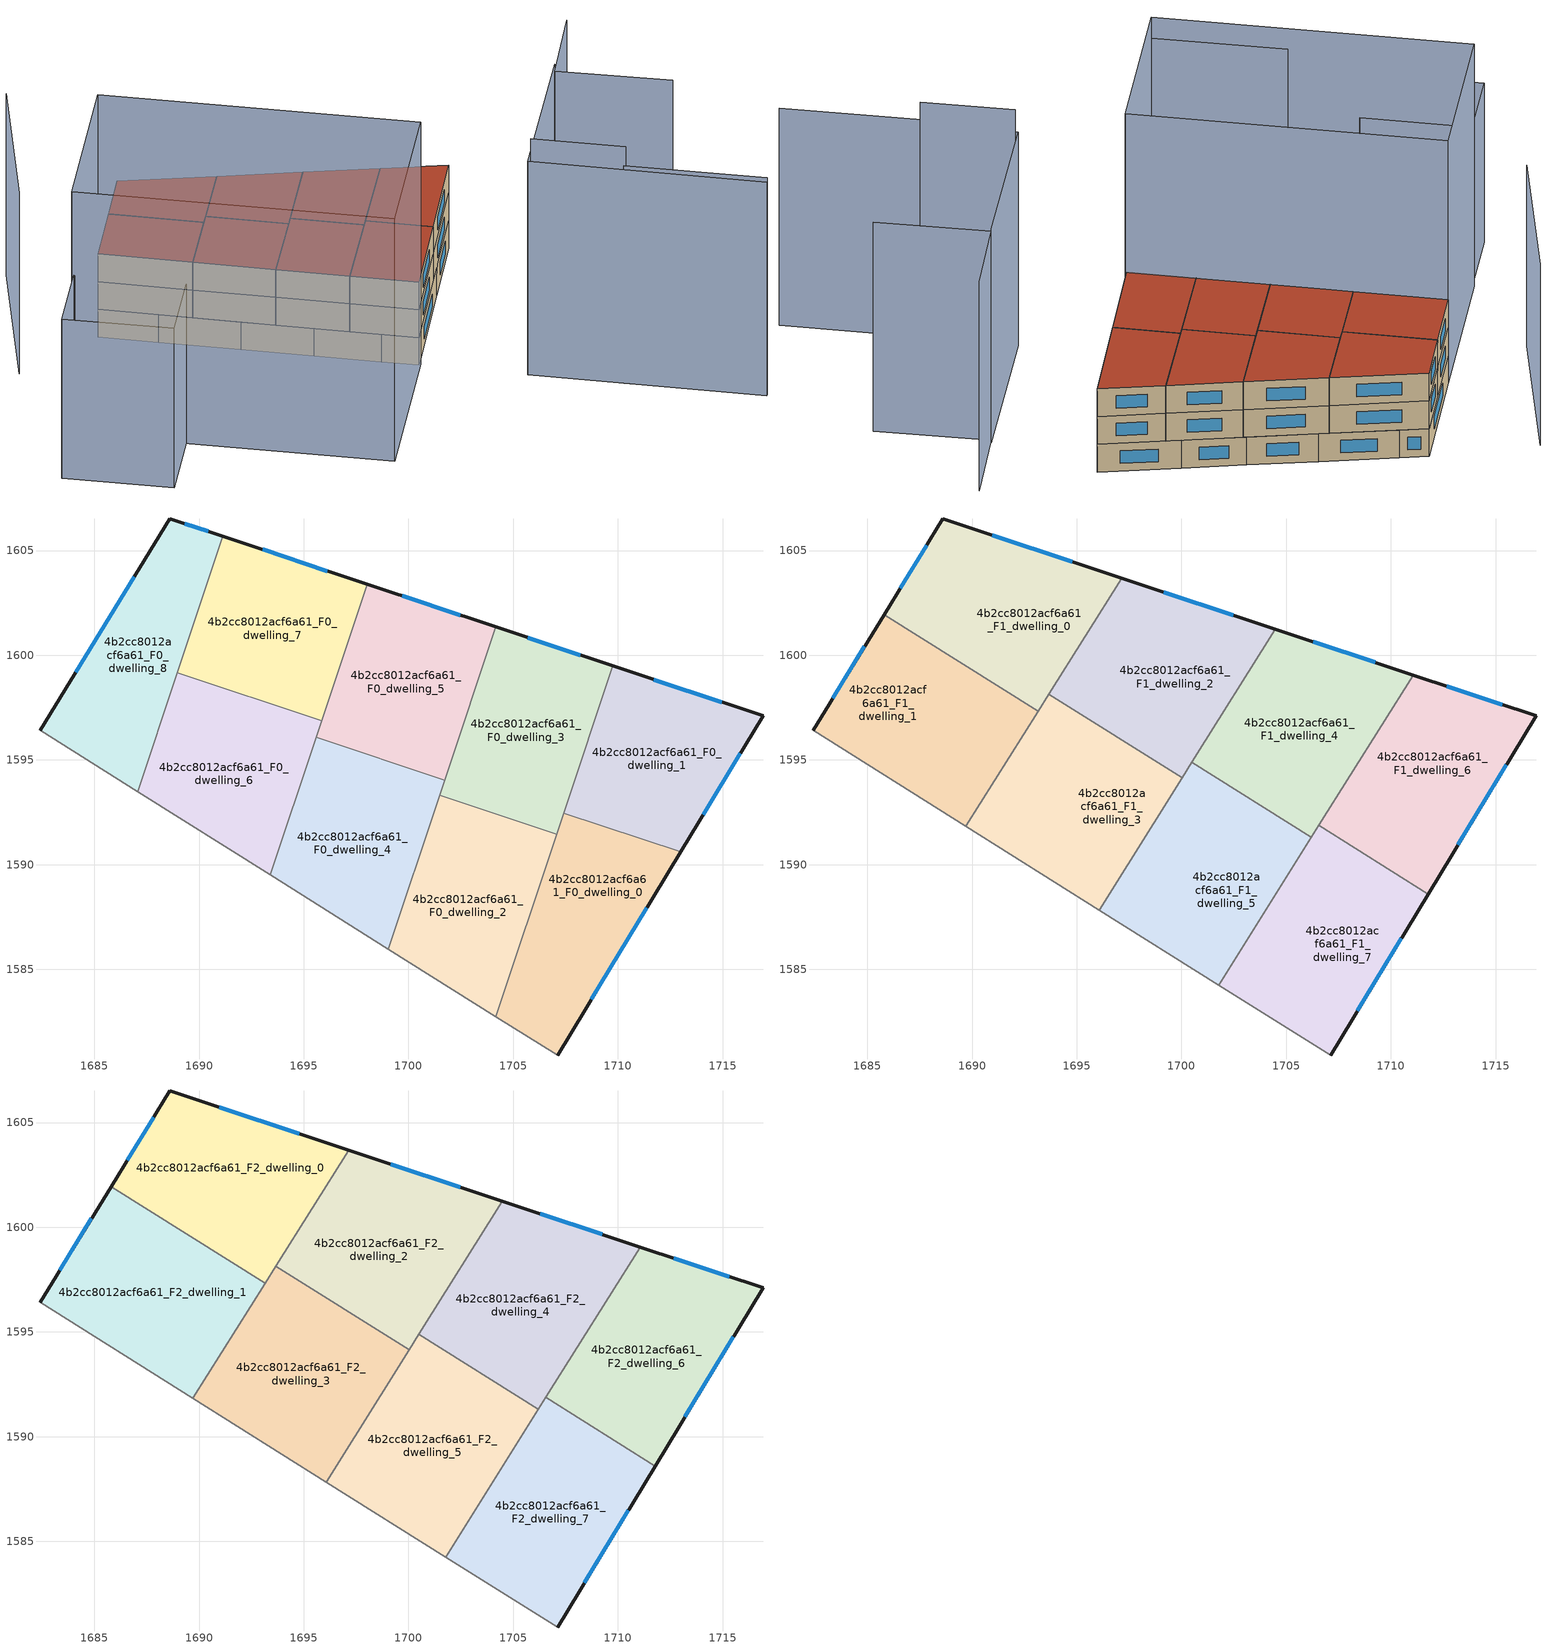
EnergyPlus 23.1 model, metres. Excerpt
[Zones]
4b2cc8012acf6a61_F0_dwelling_0
 floor ground (EU_floor_Construction): 1712.99,1590.61 1707.12,1580.9 1704.18,1582.74 1707.41,1592.46 z0
 wall outside (EU_wall_Construction): 1707.12,1580.9 1712.99,1590.61 z0:3
 wall adiabatic (EU_wall_Construction): 1704.18,1582.74 1707.12,1580.9 z0:3
 wall to 4b2cc8012acf6a61_F0_dwelling_1 (EU_wall_Construction): 1712.99,1590.61 1707.41,1592.46 z0:3
 wall to 4b2cc8012acf6a61_F0_dwelling_2 (EU_wall_Construction): 1707.07,1591.46 1704.18,1582.74 z0:3
 wall to 4b2cc8012acf6a61_F0_dwelling_3 (EU_wall_Construction): 1707.41,1592.46 1707.07,1591.46 z0:3
 window (EU_Window_Construction): 1708.74,1583.57 1711.38,1587.93 z0.83:2.17
4b2cc8012acf6a61_F0_dwelling_1
 floor ground (EU_floor_Construction): 1716.93,1597.11 1712.99,1590.61 1707.41,1592.46 1709.74,1599.49 z0
 wall outside (EU_wall_Construction): 1712.99,1590.61 1716.93,1597.11 1709.74,1599.49 z0:3
 wall to 4b2cc8012acf6a61_F0_dwelling_3 (EU_wall_Construction): 1709.74,1599.49 1707.41,1592.46 z0:3
 window (EU_Window_Construction): 1714.08,1592.39 1715.85,1595.32 / 1714.95,1597.76 1711.72,1598.84 z0.83:2.17
4b2cc8012acf6a61_F0_dwelling_2
 floor ground (EU_floor_Construction): 1707.07,1591.46 1704.18,1582.74 1699.04,1585.97 1701.49,1593.32 z0
 wall adiabatic (EU_wall_Construction): 1699.04,1585.97 1704.18,1582.74 z0:3
 wall to 4b2cc8012acf6a61_F0_dwelling_3 (EU_wall_Construction): 1707.07,1591.46 1701.49,1593.32 z0:3
 wall to 4b2cc8012acf6a61_F0_dwelling_4 (EU_wall_Construction): 1701.49,1593.32 1699.04,1585.97 z0:3
 ceiling adiabatic (EU_roof_Construction): 1701.78,1584.25 1706.2,1591.3 1704.7,1592.25 1701.49,1593.32 1699.04,1585.97 z3
4b2cc8012acf6a61_F0_dwelling_3
 floor ground (EU_floor_Construction): 1709.74,1599.49 1707.07,1591.46 1701.49,1593.32 1704.16,1601.35 z0
 wall outside (EU_wall_Construction): 1709.74,1599.49 1704.16,1601.35 z0:3
 wall to 4b2cc8012acf6a61_F0_dwelling_5 (EU_wall_Construction): 1704.16,1601.35 1701.72,1594.04 z0:3
 wall to 4b2cc8012acf6a61_F0_dwelling_4 (EU_wall_Construction): 1701.72,1594.03 1701.49,1593.32 z0:3
 window (EU_Window_Construction): 1708.21,1600.01 1705.69,1600.84 z0.83:2.17
4b2cc8012acf6a61_F0_dwelling_4
 floor ground (EU_floor_Construction): 1701.72,1594.04 1699.04,1585.97 1693.41,1589.51 1695.59,1596.07 z0
 wall adiabatic (EU_wall_Construction): 1693.41,1589.51 1699.04,1585.97 z0:3
 wall to 4b2cc8012acf6a61_F0_dwelling_5 (EU_wall_Construction): 1701.72,1594.04 1695.59,1596.07 z0:3
 wall to 4b2cc8012acf6a61_F0_dwelling_6 (EU_wall_Construction): 1695.59,1596.07 1693.41,1589.51 z0:3
4b2cc8012acf6a61_F0_dwelling_5
 floor ground (EU_floor_Construction): 1704.16,1601.35 1701.72,1594.04 1695.59,1596.07 1698.02,1603.39 z0
 wall outside (EU_wall_Construction): 1704.16,1601.35 1698.02,1603.39 z0:3
 wall to 4b2cc8012acf6a61_F0_dwelling_7 (EU_wall_Construction): 1698.02,1603.39 1695.85,1596.87 z0:3
 wall to 4b2cc8012acf6a61_F0_dwelling_6 (EU_wall_Construction): 1695.85,1596.87 1695.59,1596.07 z0:3
 window (EU_Window_Construction): 1702.47,1601.91 1699.71,1602.83 z0.83:2.17
 ceiling adiabatic (EU_roof_Construction): 1701.72,1594.04 1701.75,1594.1 1700.5,1594.88 1700.27,1594.52 z3
4b2cc8012acf6a61_F0_dwelling_6
 floor ground (EU_floor_Construction): 1695.85,1596.87 1693.41,1589.51 1687.08,1593.48 1688.97,1599.16 z0
 wall adiabatic (EU_wall_Construction): 1687.08,1593.48 1693.41,1589.51 z0:3
 wall to 4b2cc8012acf6a61_F0_dwelling_7 (EU_wall_Construction): 1695.85,1596.87 1688.97,1599.16 z0:3
 wall to 4b2cc8012acf6a61_F0_dwelling_8 (EU_wall_Construction): 1688.97,1599.16 1687.08,1593.48 z0:3
4b2cc8012acf6a61_F0_dwelling_7
 floor ground (EU_floor_Construction): 1698.02,1603.39 1695.85,1596.87 1688.97,1599.16 1691.14,1605.68 z0
 wall outside (EU_wall_Construction): 1698.02,1603.39 1691.14,1605.68 z0:3
 wall to 4b2cc8012acf6a61_F0_dwelling_8 (EU_wall_Construction): 1691.14,1605.68 1688.97,1599.16 z0:3
 window (EU_Window_Construction): 1696.13,1604.02 1693.03,1605.05 z0.83:2.17
 ceiling adiabatic (EU_roof_Construction): 1695.52,1596.98 1693.66,1598.15 1693.38,1597.69 1691.65,1598.27 1689.19,1599.81 1688.97,1599.16 z3
4b2cc8012acf6a61_F0_dwelling_8
 floor ground (EU_floor_Construction): 1691.14,1605.68 1687.08,1593.48 1682.41,1596.42 1688.61,1606.52 z0
 wall outside (EU_wall_Construction): 1691.14,1605.68 1688.61,1606.52 1682.41,1596.42 z0:3
 wall adiabatic (EU_wall_Construction): 1682.41,1596.42 1687.08,1593.48 z0:3
 window (EU_Window_Construction): 1686.9,1603.74 1684.11,1599.2 / 1690.44,1605.91 1689.31,1606.29 z0.83:2.17
4b2cc8012acf6a61_F1_dwelling_0
 floor to 4b2cc8012acf6a61_F0_dwelling_7 (EU_floor_Construction): 1697.14,1603.69 1693.38,1597.69 1691.65,1598.27 1689.19,1599.81 1691.14,1605.68 z3
 floor to 4b2cc8012acf6a61_F0_dwelling_8 (EU_floor_Construction): 1691.14,1605.68 1689.19,1599.81 1685.8,1601.94 1688.61,1606.52 z3
 floor to 4b2cc8012acf6a61_F0_dwelling_6 (EU_floor_Construction): 1693.38,1597.69 1693.15,1597.33 1691.65,1598.27 z3
 wall outside (EU_wall_Construction): 1697.14,1603.69 1688.61,1606.52 1685.8,1601.94 z3:6
 wall to 4b2cc8012acf6a61_F1_dwelling_1 (EU_wall_Construction): 1685.8,1601.94 1693.15,1597.33 z3:6
 wall to 4b2cc8012acf6a61_F1_dwelling_2 (EU_wall_Construction): 1693.66,1598.15 1697.14,1603.69 z3:6
 wall to 4b2cc8012acf6a61_F1_dwelling_3 (EU_wall_Construction): 1693.15,1597.33 1693.66,1598.15 z3:6
 window (EU_Window_Construction): 1694.79,1604.47 1690.96,1605.74 / 1687.84,1605.26 1686.57,1603.2 z3.83:5.17
4b2cc8012acf6a61_F1_dwelling_1
 floor to 4b2cc8012acf6a61_F0_dwelling_8 (EU_floor_Construction): 1689.19,1599.81 1687.08,1593.48 1682.41,1596.42 1685.8,1601.94 z3
 floor to 4b2cc8012acf6a61_F0_dwelling_6 (EU_floor_Construction): 1691.65,1598.27 1693.15,1597.33 1689.7,1591.83 1687.08,1593.48 1688.97,1599.16 z3
 floor adiabatic (EU_floor_Construction): 1691.65,1598.27 1688.97,1599.16 1689.19,1599.81 z3
 wall outside (EU_wall_Construction): 1685.8,1601.94 1682.41,1596.42 z3:6
 wall adiabatic (EU_wall_Construction): 1682.41,1596.42 1689.7,1591.83 z3:6
 wall to 4b2cc8012acf6a61_F1_dwelling_3 (EU_wall_Construction): 1689.7,1591.83 1693.15,1597.33 z3:6
 window (EU_Window_Construction): 1684.86,1600.42 1683.34,1597.93 z3.83:5.17
4b2cc8012acf6a61_F1_dwelling_2
 floor to 4b2cc8012acf6a61_F0_dwelling_5 (EU_floor_Construction): 1704.16,1601.35 1703.71,1600.01 1700.27,1594.52 1698.53,1595.1 1695.83,1596.79 1698.02,1603.39 z3
 floor to 4b2cc8012acf6a61_F0_dwelling_7 (EU_floor_Construction): 1698.02,1603.39 1695.85,1596.87 1695.52,1596.98 1693.66,1598.15 1697.14,1603.69 z3
 floor to 4b2cc8012acf6a61_F0_dwelling_3 (EU_floor_Construction): 1704.48,1601.24 1703.71,1600.01 1704.16,1601.35 z3
 floor to 4b2cc8012acf6a61_F0_dwelling_4 (EU_floor_Construction): 1700.27,1594.52 1700.04,1594.15 1698.53,1595.1 z3
 floor to 4b2cc8012acf6a61_F0_dwelling_6 (EU_floor_Construction): 1695.85,1596.87 1695.83,1596.79 1695.52,1596.98 z3
 wall outside (EU_wall_Construction): 1704.48,1601.24 1697.14,1603.69 z3:6
 wall to 4b2cc8012acf6a61_F1_dwelling_3 (EU_wall_Construction): 1693.66,1598.15 1700.04,1594.15 z3:6
 wall to 4b2cc8012acf6a61_F1_dwelling_4 (EU_wall_Construction): 1700.5,1594.88 1704.48,1601.24 z3:6
 wall to 4b2cc8012acf6a61_F1_dwelling_5 (EU_wall_Construction): 1700.04,1594.15 1700.5,1594.88 z3:6
 window (EU_Window_Construction): 1702.46,1601.92 1699.16,1603.01 z3.83:5.17
4b2cc8012acf6a61_F1_dwelling_3
 floor to 4b2cc8012acf6a61_F0_dwelling_4 (EU_floor_Construction): 1698.53,1595.1 1700.04,1594.15 1696.08,1587.83 1693.41,1589.51 1695.59,1596.07 z3
 floor to 4b2cc8012acf6a61_F0_dwelling_6 (EU_floor_Construction): 1695.52,1596.98 1695.83,1596.79 1693.41,1589.51 1689.7,1591.83 1693.38,1597.69 z3
 floor to 4b2cc8012acf6a61_F0_dwelling_5 (EU_floor_Construction): 1698.53,1595.1 1695.59,1596.07 1695.83,1596.79 z3
 floor adiabatic (EU_floor_Construction): 1695.52,1596.98 1693.38,1597.69 1693.66,1598.15 z3
 wall adiabatic (EU_wall_Construction): 1689.7,1591.83 1696.08,1587.83 z3:6
 wall to 4b2cc8012acf6a61_F1_dwelling_5 (EU_wall_Construction): 1696.08,1587.83 1700.04,1594.15 z3:6
4b2cc8012acf6a61_F1_dwelling_4
 floor to 4b2cc8012acf6a61_F0_dwelling_3 (EU_floor_Construction): 1709.74,1599.49 1707.95,1594.08 1706.44,1591.67 1704.7,1592.25 1701.75,1594.1 1703.71,1600.01 1704.48,1601.24 z3
 floor to 4b2cc8012acf6a61_F0_dwelling_1 (EU_floor_Construction): 1711.06,1599.05 1707.95,1594.08 1709.74,1599.49 z3
 floor to 4b2cc8012acf6a61_F0_dwelling_2 (EU_floor_Construction): 1706.43,1591.67 1706.2,1591.31 1704.7,1592.25 z3
 floor to 4b2cc8012acf6a61_F0_dwelling_5 (EU_floor_Construction): 1703.71,1600.01 1701.75,1594.1 1700.5,1594.88 z3
 wall outside (EU_wall_Construction): 1711.06,1599.05 1704.48,1601.24 z3:6
 wall to 4b2cc8012acf6a61_F1_dwelling_5 (EU_wall_Construction): 1700.5,1594.88 1706.2,1591.3 z3:6
 wall to 4b2cc8012acf6a61_F1_dwelling_6 (EU_wall_Construction): 1706.56,1591.87 1711.06,1599.05 z3:6
 wall to 4b2cc8012acf6a61_F1_dwelling_7 (EU_wall_Construction): 1706.21,1591.31 1706.56,1591.87 z3:6
 window (EU_Window_Construction): 1709.25,1599.66 1706.3,1600.64 z3.83:5.17
4b2cc8012acf6a61_F1_dwelling_5
 floor to 4b2cc8012acf6a61_F0_dwelling_3 (EU_floor_Construction): 1704.7,1592.25 1701.49,1593.32 1701.75,1594.1 z3
 floor to 4b2cc8012acf6a61_F0_dwelling_4 (EU_floor_Construction): 1701.72,1594.04 1699.04,1585.97 1696.08,1587.83 1700.27,1594.52 z3
 floor adiabatic (EU_floor_Construction): 1704.7,1592.25 1706.2,1591.3 1701.78,1584.25 1699.04,1585.97 1701.49,1593.32 z3; 1701.75,1594.1 1701.72,1594.04 1700.27,1594.52 1700.5,1594.88 z3
 wall adiabatic (EU_wall_Construction): 1696.08,1587.83 1701.78,1584.25 z3:6
 wall to 4b2cc8012acf6a61_F1_dwelling_7 (EU_wall_Construction): 1701.78,1584.25 1706.2,1591.3 z3:6
4b2cc8012acf6a61_F1_dwelling_6
 floor to 4b2cc8012acf6a61_F0_dwelling_1 (EU_floor_Construction): 1716.93,1597.11 1712.99,1590.61 1707.41,1592.46 1707.94,1594.08 1711.06,1599.05 z3
 floor to 4b2cc8012acf6a61_F0_dwelling_0 (EU_floor_Construction): 1712.99,1590.61 1711.78,1588.6 1707.1,1591.53 1707.41,1592.46 z3
 floor to 4b2cc8012acf6a61_F0_dwelling_3 (EU_floor_Construction): 1707.94,1594.08 1707.1,1591.53 1706.56,1591.87 z3
 wall outside (EU_wall_Construction): 1711.78,1588.6 1716.93,1597.11 1711.06,1599.05 z3:6
 wall to 4b2cc8012acf6a61_F1_dwelling_7 (EU_wall_Construction): 1706.56,1591.87 1711.78,1588.6 z3:6
 window (EU_Window_Construction): 1715.31,1597.64 1712.68,1598.52 / 1713.2,1590.94 1715.51,1594.76 z3.83:5.17
4b2cc8012acf6a61_F1_dwelling_7
 floor to 4b2cc8012acf6a61_F0_dwelling_0 (EU_floor_Construction): 1711.78,1588.6 1707.12,1580.9 1704.18,1582.74 1707.1,1591.53 z3
 floor to 4b2cc8012acf6a61_F0_dwelling_2 (EU_floor_Construction): 1707.07,1591.46 1704.18,1582.74 1701.78,1584.25 1706.43,1591.67 z3
 floor to 4b2cc8012acf6a61_F0_dwelling_3 (EU_floor_Construction): 1707.1,1591.53 1707.07,1591.46 1706.44,1591.67 1706.56,1591.87 z3
 wall outside (EU_wall_Construction): 1707.12,1580.9 1711.78,1588.6 z3:6
 wall adiabatic (EU_wall_Construction): 1701.78,1584.25 1707.12,1580.9 z3:6
 window (EU_Window_Construction): 1708.4,1583.02 1710.5,1586.48 z3.83:5.17
4b2cc8012acf6a61_F2_dwelling_0
 floor to 4b2cc8012acf6a61_F1_dwelling_0 (EU_floor_Construction): 1697.14,1603.69 1693.15,1597.33 1685.8,1601.94 1688.61,1606.52 z6
 wall outside (EU_wall_Construction): 1697.14,1603.69 1688.61,1606.52 1685.8,1601.94 z6:9
 wall to 4b2cc8012acf6a61_F2_dwelling_1 (EU_wall_Construction): 1685.8,1601.94 1693.15,1597.33 z6:9
 wall to 4b2cc8012acf6a61_F2_dwelling_2 (EU_wall_Construction): 1693.66,1598.15 1697.14,1603.69 z6:9
 wall to 4b2cc8012acf6a61_F2_dwelling_3 (EU_wall_Construction): 1693.15,1597.33 1693.66,1598.15 z6:9
 window (EU_Window_Construction): 1694.79,1604.47 1690.96,1605.74 / 1687.84,1605.26 1686.57,1603.2 z6.83:8.17
 roof outside (EU_roof_Construction): 1693.15,1597.33 1697.14,1603.69 1688.61,1606.52 1685.8,1601.94 z9
4b2cc8012acf6a61_F2_dwelling_1
 floor to 4b2cc8012acf6a61_F1_dwelling_1 (EU_floor_Construction): 1693.15,1597.33 1689.7,1591.83 1682.41,1596.42 1685.8,1601.94 z6
 wall outside (EU_wall_Construction): 1685.8,1601.94 1682.41,1596.42 z6:9
 wall adiabatic (EU_wall_Construction): 1682.41,1596.42 1689.7,1591.83 z6:9
 wall to 4b2cc8012acf6a61_F2_dwelling_3 (EU_wall_Construction): 1689.7,1591.83 1693.15,1597.33 z6:9
 window (EU_Window_Construction): 1684.86,1600.42 1683.34,1597.93 z6.83:8.17
 roof outside (EU_roof_Construction): 1689.7,1591.83 1693.15,1597.33 1685.8,1601.94 1682.41,1596.42 z9
4b2cc8012acf6a61_F2_dwelling_2
 floor to 4b2cc8012acf6a61_F1_dwelling_2 (EU_floor_Construction): 1704.48,1601.24 1700.04,1594.15 1693.66,1598.15 1697.14,1603.69 z6
 wall outside (EU_wall_Construction): 1704.48,1601.24 1697.14,1603.69 z6:9
 wall to 4b2cc8012acf6a61_F2_dwelling_3 (EU_wall_Construction): 1693.66,1598.15 1700.04,1594.15 z6:9
 wall to 4b2cc8012acf6a61_F2_dwelling_4 (EU_wall_Construction): 1700.5,1594.88 1704.48,1601.24 z6:9
 wall to 4b2cc8012acf6a61_F2_dwelling_5 (EU_wall_Construction): 1700.04,1594.15 1700.5,1594.88 z6:9
 window (EU_Window_Construction): 1702.46,1601.92 1699.16,1603.01 z6.83:8.17
 roof outside (EU_roof_Construction): 1700.04,1594.15 1704.48,1601.24 1697.14,1603.69 1693.66,1598.15 z9
4b2cc8012acf6a61_F2_dwelling_3
 floor to 4b2cc8012acf6a61_F1_dwelling_3 (EU_floor_Construction): 1700.04,1594.15 1696.08,1587.83 1689.7,1591.83 1693.66,1598.15 z6
 wall adiabatic (EU_wall_Construction): 1689.7,1591.83 1696.08,1587.83 z6:9
 wall to 4b2cc8012acf6a61_F2_dwelling_5 (EU_wall_Construction): 1696.08,1587.83 1700.04,1594.15 z6:9
 roof outside (EU_roof_Construction): 1696.08,1587.83 1700.04,1594.15 1693.66,1598.15 1689.7,1591.83 z9
4b2cc8012acf6a61_F2_dwelling_4
 floor to 4b2cc8012acf6a61_F1_dwelling_4 (EU_floor_Construction): 1711.06,1599.05 1706.2,1591.3 1700.5,1594.88 1704.48,1601.24 z6
 wall outside (EU_wall_Construction): 1711.06,1599.05 1704.48,1601.24 z6:9
 wall to 4b2cc8012acf6a61_F2_dwelling_5 (EU_wall_Construction): 1700.5,1594.88 1706.2,1591.3 z6:9
 wall to 4b2cc8012acf6a61_F2_dwelling_6 (EU_wall_Construction): 1706.56,1591.87 1711.06,1599.05 z6:9
 wall to 4b2cc8012acf6a61_F2_dwelling_7 (EU_wall_Construction): 1706.21,1591.31 1706.56,1591.87 z6:9
 window (EU_Window_Construction): 1709.25,1599.66 1706.3,1600.64 z6.83:8.17
 roof outside (EU_roof_Construction): 1706.2,1591.3 1711.06,1599.05 1704.48,1601.24 1700.5,1594.88 z9
4b2cc8012acf6a61_F2_dwelling_5
 floor to 4b2cc8012acf6a61_F1_dwelling_5 (EU_floor_Construction): 1706.2,1591.3 1701.78,1584.25 1696.08,1587.83 1700.5,1594.88 z6
 wall adiabatic (EU_wall_Construction): 1696.08,1587.83 1701.78,1584.25 z6:9
 wall to 4b2cc8012acf6a61_F2_dwelling_7 (EU_wall_Construction): 1701.78,1584.25 1706.2,1591.3 z6:9
 roof outside (EU_roof_Construction): 1701.78,1584.25 1706.2,1591.3 1700.5,1594.88 1696.08,1587.83 z9
4b2cc8012acf6a61_F2_dwelling_6
 floor to 4b2cc8012acf6a61_F1_dwelling_6 (EU_floor_Construction): 1716.93,1597.11 1711.78,1588.6 1706.56,1591.87 1711.06,1599.05 z6
 wall outside (EU_wall_Construction): 1711.78,1588.6 1716.93,1597.11 1711.06,1599.05 z6:9
 wall to 4b2cc8012acf6a61_F2_dwelling_7 (EU_wall_Construction): 1706.56,1591.87 1711.78,1588.6 z6:9
 window (EU_Window_Construction): 1715.31,1597.64 1712.68,1598.52 / 1713.2,1590.94 1715.51,1594.76 z6.83:8.17
 roof outside (EU_roof_Construction): 1711.78,1588.6 1716.93,1597.11 1711.06,1599.05 1706.56,1591.87 z9
4b2cc8012acf6a61_F2_dwelling_7
 floor to 4b2cc8012acf6a61_F1_dwelling_7 (EU_floor_Construction): 1711.78,1588.6 1707.12,1580.9 1701.78,1584.25 1706.56,1591.87 z6
 wall outside (EU_wall_Construction): 1707.12,1580.9 1711.78,1588.6 z6:9
 wall adiabatic (EU_wall_Construction): 1701.78,1584.25 1707.12,1580.9 z6:9
 window (EU_Window_Construction): 1708.4,1583.02 1710.5,1586.48 z6.83:8.17
 roof outside (EU_roof_Construction): 1707.12,1580.9 1711.78,1588.6 1706.56,1591.87 1701.78,1584.25 z9
shading: 1722.83,1571.09 1733.9,1564.29 z0:23.5; 1715.72,1575.59 1723.05,1571.12 z0:25.5; 1688.53,1574.24 1699.12,1567.81 z0:24; 1733.83,1564.18 1715.47,1575.7 / 1715.47,1575.7 1723.82,1589.01 z0:23.1; 1699.05,1567.7 1674.16,1583.09 / 1674.16,1583.09 1682.41,1596.41 / 1682.41,1596.41 1707.29,1581.03 / 1707.29,1581.03 1699.05,1567.7 z0:26.2; 1674.3,1583.01 1682.97,1577.66 / 1682.97,1577.66 1679.23,1571.58 / 1679.23,1571.58 1670.55,1576.93 / 1670.55,1576.93 1674.3,1583.01 z0:17.2; 1732.84,1583.19 1723.66,1588.7 / 1723.66,1588.7 1727.86,1595.71 z0:22.6; 1678.77,1608.8 1673.62,1593.78 z0:19.6
[Building]
EU S2 Campaign: North Axis=0; Terrain=City; Solar Distribution=FullExterior
[Site:Location]
Lyon-Bron: Latitude=45.75; Longitude=5; Time Zone=1; Elevation=198
[SizingPeriod:WeatherFileDays]
AnnualSizingPeriod: Begin Month=1; Begin Day of Month=1; End Month=12; End Day of Month=31; Day of Week for Start Day=Monday; Use Weather File Daylight Saving Period=No; Use Weather File Rain and Snow Indicators=No
[MATERIAL]
EU_InternalMass_Material: Roughness=MediumRough; Thickness=0.1; Conductivity=1; Density=1800; Specific Heat=900; Thermal Absorptance=0.9; Solar Absorptance=0.7; Visible Absorptance=0.7
[MATERIAL:NOMASS] Roughness=MediumRough; Thermal Absorptance=0.9; Solar Absorptance=0.7; Visible Absorptance=0.7
Name | Thermal Resistance
EU_wall_NoMass | 0.87146
EU_roof_NoMass | 0.842276
EU_floor_NoMass | 0.496999
[WINDOWMATERIAL:SIMPLEGLAZINGSYSTEM]
EU_Window_SimpleGlazing: UFactor=2.2525; Solar Heat Gain Coefficient=0.76; Visible Transmittance=0.76
[CONSTRUCTION]
EU_wall_Construction: EU_wall_NoMass
EU_roof_Construction: EU_roof_NoMass
EU_floor_Construction: EU_floor_NoMass
EU_Window_Construction: EU_Window_SimpleGlazing
EU_InternalMass_Construction: EU_InternalMass_Material
[ZONE] Type=1; Multiplier=1; Ceiling Height=autocalculate; Floor Area=autocalculate; Part of Total Floor Area=Yes
Name | Volume
4b2cc8012acf6a61_F0_dwelling_0 | 149.589
4b2cc8012acf6a61_F1_dwelling_0; 4b2cc8012acf6a61_F2_dwelling_0 | 168.289
4b2cc8012acf6a61_F0_dwelling_1 | 149.599
4b2cc8012acf6a61_F1_dwelling_1; 4b2cc8012acf6a61_F2_dwelling_1 | 168.267
4b2cc8012acf6a61_F0_dwelling_2 | 149.552
4b2cc8012acf6a61_F1_dwelling_2; 4b2cc8012acf6a61_F2_dwelling_2; 4b2cc8012acf6a61_F1_dwelling_4; 4b2cc8012acf6a61_F2_dwelling_4; 4b2cc8012acf6a61_F1_dwelling_6; 4b2cc8012acf6a61_F2_dwelling_6 | 168.256
4b2cc8012acf6a61_F0_dwelling_3 | 149.56
4b2cc8012acf6a61_F1_dwelling_3; 4b2cc8012acf6a61_F2_dwelling_3 | 168.283
4b2cc8012acf6a61_F0_dwelling_4 | 149.58
4b2cc8012acf6a61_F0_dwelling_5 | 149.573
4b2cc8012acf6a61_F1_dwelling_5; 4b2cc8012acf6a61_F2_dwelling_5 | 168.266
4b2cc8012acf6a61_F0_dwelling_6 | 149.578
4b2cc8012acf6a61_F0_dwelling_7 | 149.566
4b2cc8012acf6a61_F1_dwelling_7; 4b2cc8012acf6a61_F2_dwelling_7 | 168.282
4b2cc8012acf6a61_F0_dwelling_8 | 149.592
[INTERNALMASS] Construction=EU_InternalMass_Construction
Name | Zone or ZoneList | Surface Area
4b2cc8012acf6a61_F0_dwelling_0_EU_InternalMass | 4b2cc8012acf6a61_F0_dwelling_0 | 49.8639
4b2cc8012acf6a61_F0_dwelling_1_EU_InternalMass | 4b2cc8012acf6a61_F0_dwelling_1 | 49.8654
4b2cc8012acf6a61_F0_dwelling_2_EU_InternalMass | 4b2cc8012acf6a61_F0_dwelling_2 | 49.8519
4b2cc8012acf6a61_F0_dwelling_3_EU_InternalMass | 4b2cc8012acf6a61_F0_dwelling_3 | 49.8526
4b2cc8012acf6a61_F0_dwelling_4_EU_InternalMass | 4b2cc8012acf6a61_F0_dwelling_4 | 49.8602
4b2cc8012acf6a61_F0_dwelling_5_EU_InternalMass | 4b2cc8012acf6a61_F0_dwelling_5 | 49.8569
4b2cc8012acf6a61_F0_dwelling_6_EU_InternalMass | 4b2cc8012acf6a61_F0_dwelling_6 | 49.8596
4b2cc8012acf6a61_F0_dwelling_7_EU_InternalMass | 4b2cc8012acf6a61_F0_dwelling_7 | 49.8557
4b2cc8012acf6a61_F0_dwelling_8_EU_InternalMass | 4b2cc8012acf6a61_F0_dwelling_8 | 49.8638
4b2cc8012acf6a61_F1_dwelling_0_EU_InternalMass | 4b2cc8012acf6a61_F1_dwelling_0 | 56.096
4b2cc8012acf6a61_F1_dwelling_1_EU_InternalMass | 4b2cc8012acf6a61_F1_dwelling_1 | 56.0889
4b2cc8012acf6a61_F1_dwelling_2_EU_InternalMass | 4b2cc8012acf6a61_F1_dwelling_2 | 56.0852
4b2cc8012acf6a61_F1_dwelling_3_EU_InternalMass | 4b2cc8012acf6a61_F1_dwelling_3 | 56.0943
4b2cc8012acf6a61_F1_dwelling_4_EU_InternalMass | 4b2cc8012acf6a61_F1_dwelling_4 | 56.0854
4b2cc8012acf6a61_F1_dwelling_5_EU_InternalMass | 4b2cc8012acf6a61_F1_dwelling_5 | 56.0884
4b2cc8012acf6a61_F1_dwelling_6_EU_InternalMass | 4b2cc8012acf6a61_F1_dwelling_6 | 56.0852
4b2cc8012acf6a61_F1_dwelling_7_EU_InternalMass | 4b2cc8012acf6a61_F1_dwelling_7 | 56.0939
4b2cc8012acf6a61_F2_dwelling_0_EU_InternalMass | 4b2cc8012acf6a61_F2_dwelling_0 | 56.096
4b2cc8012acf6a61_F2_dwelling_1_EU_InternalMass | 4b2cc8012acf6a61_F2_dwelling_1 | 56.0889
4b2cc8012acf6a61_F2_dwelling_2_EU_InternalMass | 4b2cc8012acf6a61_F2_dwelling_2 | 56.0852
4b2cc8012acf6a61_F2_dwelling_3_EU_InternalMass | 4b2cc8012acf6a61_F2_dwelling_3 | 56.0943
4b2cc8012acf6a61_F2_dwelling_4_EU_InternalMass | 4b2cc8012acf6a61_F2_dwelling_4 | 56.0854
4b2cc8012acf6a61_F2_dwelling_5_EU_InternalMass | 4b2cc8012acf6a61_F2_dwelling_5 | 56.0884
4b2cc8012acf6a61_F2_dwelling_6_EU_InternalMass | 4b2cc8012acf6a61_F2_dwelling_6 | 56.0852
4b2cc8012acf6a61_F2_dwelling_7_EU_InternalMass | 4b2cc8012acf6a61_F2_dwelling_7 | 56.0939
[OTHEREQUIPMENT] Fuel Type=Electricity; Design Level Calculation Method=Watts/Area; Power per Zone Floor Area=1; Fraction Latent=0; Fraction Radiant=0; Fraction Lost=0; Carbon Dioxide Generation Rate=0; EndUse Subcategory=EU_Step8_InternalGains
Name | Zone or ZoneList or Space or SpaceList | Schedule
EU_Step8_InternalGain_4b2cc8012acf6a61_F0_dwelling_0_f000 | 4b2cc8012acf6a61_F0_dwelling_0 | EU_Step8_GainSchedule_4b2cc8012acf6a61_F0_dwelling_0_f000
EU_Step8_InternalGain_4b2cc8012acf6a61_F0_dwelling_1_f000 | 4b2cc8012acf6a61_F0_dwelling_1 | EU_Step8_GainSchedule_4b2cc8012acf6a61_F0_dwelling_1_f000
EU_Step8_InternalGain_4b2cc8012acf6a61_F0_dwelling_2_f000 | 4b2cc8012acf6a61_F0_dwelling_2 | EU_Step8_GainSchedule_4b2cc8012acf6a61_F0_dwelling_2_f000
EU_Step8_InternalGain_4b2cc8012acf6a61_F0_dwelling_3_f000 | 4b2cc8012acf6a61_F0_dwelling_3 | EU_Step8_GainSchedule_4b2cc8012acf6a61_F0_dwelling_3_f000
EU_Step8_InternalGain_4b2cc8012acf6a61_F0_dwelling_4_f000 | 4b2cc8012acf6a61_F0_dwelling_4 | EU_Step8_GainSchedule_4b2cc8012acf6a61_F0_dwelling_4_f000
EU_Step8_InternalGain_4b2cc8012acf6a61_F0_dwelling_5_f000 | 4b2cc8012acf6a61_F0_dwelling_5 | EU_Step8_GainSchedule_4b2cc8012acf6a61_F0_dwelling_5_f000
EU_Step8_InternalGain_4b2cc8012acf6a61_F0_dwelling_6_f000 | 4b2cc8012acf6a61_F0_dwelling_6 | EU_Step8_GainSchedule_4b2cc8012acf6a61_F0_dwelling_6_f000
EU_Step8_InternalGain_4b2cc8012acf6a61_F0_dwelling_7_f000 | 4b2cc8012acf6a61_F0_dwelling_7 | EU_Step8_GainSchedule_4b2cc8012acf6a61_F0_dwelling_7_f000
EU_Step8_InternalGain_4b2cc8012acf6a61_F0_dwelling_8_f000 | 4b2cc8012acf6a61_F0_dwelling_8 | EU_Step8_GainSchedule_4b2cc8012acf6a61_F0_dwelling_8_f000
EU_Step8_InternalGain_4b2cc8012acf6a61_F1_dwelling_0_f000 | 4b2cc8012acf6a61_F1_dwelling_0 | EU_Step8_GainSchedule_4b2cc8012acf6a61_F1_dwelling_0_f000
EU_Step8_InternalGain_4b2cc8012acf6a61_F1_dwelling_1_f000 | 4b2cc8012acf6a61_F1_dwelling_1 | EU_Step8_GainSchedule_4b2cc8012acf6a61_F1_dwelling_1_f000
EU_Step8_InternalGain_4b2cc8012acf6a61_F1_dwelling_2_f000 | 4b2cc8012acf6a61_F1_dwelling_2 | EU_Step8_GainSchedule_4b2cc8012acf6a61_F1_dwelling_2_f000
EU_Step8_InternalGain_4b2cc8012acf6a61_F1_dwelling_3_f000 | 4b2cc8012acf6a61_F1_dwelling_3 | EU_Step8_GainSchedule_4b2cc8012acf6a61_F1_dwelling_3_f000
EU_Step8_InternalGain_4b2cc8012acf6a61_F1_dwelling_4_f000 | 4b2cc8012acf6a61_F1_dwelling_4 | EU_Step8_GainSchedule_4b2cc8012acf6a61_F1_dwelling_4_f000
EU_Step8_InternalGain_4b2cc8012acf6a61_F1_dwelling_5_f000 | 4b2cc8012acf6a61_F1_dwelling_5 | EU_Step8_GainSchedule_4b2cc8012acf6a61_F1_dwelling_5_f000
EU_Step8_InternalGain_4b2cc8012acf6a61_F1_dwelling_6_f000 | 4b2cc8012acf6a61_F1_dwelling_6 | EU_Step8_GainSchedule_4b2cc8012acf6a61_F1_dwelling_6_f000
EU_Step8_InternalGain_4b2cc8012acf6a61_F1_dwelling_7_f000 | 4b2cc8012acf6a61_F1_dwelling_7 | EU_Step8_GainSchedule_4b2cc8012acf6a61_F1_dwelling_7_f000
EU_Step8_InternalGain_4b2cc8012acf6a61_F2_dwelling_0_f000 | 4b2cc8012acf6a61_F2_dwelling_0 | EU_Step8_GainSchedule_4b2cc8012acf6a61_F2_dwelling_0_f000
EU_Step8_InternalGain_4b2cc8012acf6a61_F2_dwelling_1_f000 | 4b2cc8012acf6a61_F2_dwelling_1 | EU_Step8_GainSchedule_4b2cc8012acf6a61_F2_dwelling_1_f000
EU_Step8_InternalGain_4b2cc8012acf6a61_F2_dwelling_2_f000 | 4b2cc8012acf6a61_F2_dwelling_2 | EU_Step8_GainSchedule_4b2cc8012acf6a61_F2_dwelling_2_f000
EU_Step8_InternalGain_4b2cc8012acf6a61_F2_dwelling_3_f000 | 4b2cc8012acf6a61_F2_dwelling_3 | EU_Step8_GainSchedule_4b2cc8012acf6a61_F2_dwelling_3_f000
EU_Step8_InternalGain_4b2cc8012acf6a61_F2_dwelling_4_f000 | 4b2cc8012acf6a61_F2_dwelling_4 | EU_Step8_GainSchedule_4b2cc8012acf6a61_F2_dwelling_4_f000
EU_Step8_InternalGain_4b2cc8012acf6a61_F2_dwelling_5_f000 | 4b2cc8012acf6a61_F2_dwelling_5 | EU_Step8_GainSchedule_4b2cc8012acf6a61_F2_dwelling_5_f000
EU_Step8_InternalGain_4b2cc8012acf6a61_F2_dwelling_6_f000 | 4b2cc8012acf6a61_F2_dwelling_6 | EU_Step8_GainSchedule_4b2cc8012acf6a61_F2_dwelling_6_f000
EU_Step8_InternalGain_4b2cc8012acf6a61_F2_dwelling_7_f000 | 4b2cc8012acf6a61_F2_dwelling_7 | EU_Step8_GainSchedule_4b2cc8012acf6a61_F2_dwelling_7_f000
[ZONEVENTILATION:DESIGNFLOWRATE] Schedule=EU_AlwaysOn; Design Flow Rate Calculation Method=AirChanges/Hour; Air Changes per Hour=0.425; Ventilation Type=Natural; Fan Pressure Rise=0; Fan Total Efficiency=1; Constant Term Coefficient=1; Temperature Term Coefficient=0; Velocity Term Coefficient=0; Velocity Squared Term Coefficient=0; Minimum Indoor Temperature=-100; Maximum Indoor Temperature=100; Delta Temperature=-100; Minimum Outdoor Temperature=-100; Maximum Outdoor Temperature=100; Maximum Wind Speed=40
Name | Zone or ZoneList or Space or SpaceList
EU_ConstantAir_4b2cc8012acf6a61_F0_dwelling_0 | 4b2cc8012acf6a61_F0_dwelling_0
EU_ConstantAir_4b2cc8012acf6a61_F0_dwelling_1 | 4b2cc8012acf6a61_F0_dwelling_1
EU_ConstantAir_4b2cc8012acf6a61_F0_dwelling_2 | 4b2cc8012acf6a61_F0_dwelling_2
EU_ConstantAir_4b2cc8012acf6a61_F0_dwelling_3 | 4b2cc8012acf6a61_F0_dwelling_3
EU_ConstantAir_4b2cc8012acf6a61_F0_dwelling_4 | 4b2cc8012acf6a61_F0_dwelling_4
EU_ConstantAir_4b2cc8012acf6a61_F0_dwelling_5 | 4b2cc8012acf6a61_F0_dwelling_5
EU_ConstantAir_4b2cc8012acf6a61_F0_dwelling_6 | 4b2cc8012acf6a61_F0_dwelling_6
EU_ConstantAir_4b2cc8012acf6a61_F0_dwelling_7 | 4b2cc8012acf6a61_F0_dwelling_7
EU_ConstantAir_4b2cc8012acf6a61_F0_dwelling_8 | 4b2cc8012acf6a61_F0_dwelling_8
EU_ConstantAir_4b2cc8012acf6a61_F1_dwelling_0 | 4b2cc8012acf6a61_F1_dwelling_0
EU_ConstantAir_4b2cc8012acf6a61_F1_dwelling_1 | 4b2cc8012acf6a61_F1_dwelling_1
EU_ConstantAir_4b2cc8012acf6a61_F1_dwelling_2 | 4b2cc8012acf6a61_F1_dwelling_2
EU_ConstantAir_4b2cc8012acf6a61_F1_dwelling_3 | 4b2cc8012acf6a61_F1_dwelling_3
EU_ConstantAir_4b2cc8012acf6a61_F1_dwelling_4 | 4b2cc8012acf6a61_F1_dwelling_4
EU_ConstantAir_4b2cc8012acf6a61_F1_dwelling_5 | 4b2cc8012acf6a61_F1_dwelling_5
EU_ConstantAir_4b2cc8012acf6a61_F1_dwelling_6 | 4b2cc8012acf6a61_F1_dwelling_6
EU_ConstantAir_4b2cc8012acf6a61_F1_dwelling_7 | 4b2cc8012acf6a61_F1_dwelling_7
EU_ConstantAir_4b2cc8012acf6a61_F2_dwelling_0 | 4b2cc8012acf6a61_F2_dwelling_0
EU_ConstantAir_4b2cc8012acf6a61_F2_dwelling_1 | 4b2cc8012acf6a61_F2_dwelling_1
EU_ConstantAir_4b2cc8012acf6a61_F2_dwelling_2 | 4b2cc8012acf6a61_F2_dwelling_2
EU_ConstantAir_4b2cc8012acf6a61_F2_dwelling_3 | 4b2cc8012acf6a61_F2_dwelling_3
EU_ConstantAir_4b2cc8012acf6a61_F2_dwelling_4 | 4b2cc8012acf6a61_F2_dwelling_4
EU_ConstantAir_4b2cc8012acf6a61_F2_dwelling_5 | 4b2cc8012acf6a61_F2_dwelling_5
EU_ConstantAir_4b2cc8012acf6a61_F2_dwelling_6 | 4b2cc8012acf6a61_F2_dwelling_6
EU_ConstantAir_4b2cc8012acf6a61_F2_dwelling_7 | 4b2cc8012acf6a61_F2_dwelling_7
[HVACTEMPLATE:THERMOSTAT] Constant Heating Setpoint=20; Constant Cooling Setpoint=50
EU_HeatOnly_4b2cc8012acf6a61_F0_dwelling_0; EU_HeatOnly_4b2cc8012acf6a61_F0_dwelling_1; EU_HeatOnly_4b2cc8012acf6a61_F0_dwelling_2; EU_HeatOnly_4b2cc8012acf6a61_F0_dwelling_3; EU_HeatOnly_4b2cc8012acf6a61_F0_dwelling_4; EU_HeatOnly_4b2cc8012acf6a61_F0_dwelling_5; EU_HeatOnly_4b2cc8012acf6a61_F0_dwelling_6; EU_HeatOnly_4b2cc8012acf6a61_F0_dwelling_7; EU_HeatOnly_4b2cc8012acf6a61_F0_dwelling_8; EU_HeatOnly_4b2cc8012acf6a61_F1_dwelling_0; EU_HeatOnly_4b2cc8012acf6a61_F1_dwelling_1; EU_HeatOnly_4b2cc8012acf6a61_F1_dwelling_2; EU_HeatOnly_4b2cc8012acf6a61_F1_dwelling_3; EU_HeatOnly_4b2cc8012acf6a61_F1_dwelling_4; EU_HeatOnly_4b2cc8012acf6a61_F1_dwelling_5; EU_HeatOnly_4b2cc8012acf6a61_F1_dwelling_6; EU_HeatOnly_4b2cc8012acf6a61_F1_dwelling_7; EU_HeatOnly_4b2cc8012acf6a61_F2_dwelling_0; EU_HeatOnly_4b2cc8012acf6a61_F2_dwelling_1; EU_HeatOnly_4b2cc8012acf6a61_F2_dwelling_2; EU_HeatOnly_4b2cc8012acf6a61_F2_dwelling_3; EU_HeatOnly_4b2cc8012acf6a61_F2_dwelling_4; EU_HeatOnly_4b2cc8012acf6a61_F2_dwelling_5; EU_HeatOnly_4b2cc8012acf6a61_F2_dwelling_6; EU_HeatOnly_4b2cc8012acf6a61_F2_dwelling_7
[HVACTEMPLATE:ZONE:IDEALLOADSAIRSYSTEM] System Availability Schedule=EU_AlwaysOn; Maximum Heating Supply Air Temperature=50; Minimum Cooling Supply Air Temperature=13; Maximum Heating Supply Air Humidity Ratio=0.0156; Minimum Cooling Supply Air Humidity Ratio=0.0077; Heating Limit=NoLimit; Cooling Limit=NoLimit; Heating Availability Schedule=EU_AlwaysOn; Cooling Availability Schedule=EU_CoolingOff; Dehumidification Control Type=ConstantSensibleHeatRatio; Cooling Sensible Heat Ratio=0.7; Dehumidification Setpoint=60; Humidification Control Type=None; Humidification Setpoint=30; Outdoor Air Method=None; Outdoor Air Flow Rate per Person=0.00944; Outdoor Air Flow Rate per Zone Floor Area=0; Outdoor Air Flow Rate per Zone=0; Demand Controlled Ventilation Type=None; Outdoor Air Economizer Type=NoEconomizer; Heat Recovery Type=None; Sensible Heat Recovery Effectiveness=0.7; Latent Heat Recovery Effectiveness=0.65
Name | Template Thermostat
4b2cc8012acf6a61_F0_dwelling_0 | EU_HeatOnly_4b2cc8012acf6a61_F0_dwelling_0
4b2cc8012acf6a61_F0_dwelling_1 | EU_HeatOnly_4b2cc8012acf6a61_F0_dwelling_1
4b2cc8012acf6a61_F0_dwelling_2 | EU_HeatOnly_4b2cc8012acf6a61_F0_dwelling_2
4b2cc8012acf6a61_F0_dwelling_3 | EU_HeatOnly_4b2cc8012acf6a61_F0_dwelling_3
4b2cc8012acf6a61_F0_dwelling_4 | EU_HeatOnly_4b2cc8012acf6a61_F0_dwelling_4
4b2cc8012acf6a61_F0_dwelling_5 | EU_HeatOnly_4b2cc8012acf6a61_F0_dwelling_5
4b2cc8012acf6a61_F0_dwelling_6 | EU_HeatOnly_4b2cc8012acf6a61_F0_dwelling_6
4b2cc8012acf6a61_F0_dwelling_7 | EU_HeatOnly_4b2cc8012acf6a61_F0_dwelling_7
4b2cc8012acf6a61_F0_dwelling_8 | EU_HeatOnly_4b2cc8012acf6a61_F0_dwelling_8
4b2cc8012acf6a61_F1_dwelling_0 | EU_HeatOnly_4b2cc8012acf6a61_F1_dwelling_0
4b2cc8012acf6a61_F1_dwelling_1 | EU_HeatOnly_4b2cc8012acf6a61_F1_dwelling_1
4b2cc8012acf6a61_F1_dwelling_2 | EU_HeatOnly_4b2cc8012acf6a61_F1_dwelling_2
4b2cc8012acf6a61_F1_dwelling_3 | EU_HeatOnly_4b2cc8012acf6a61_F1_dwelling_3
4b2cc8012acf6a61_F1_dwelling_4 | EU_HeatOnly_4b2cc8012acf6a61_F1_dwelling_4
4b2cc8012acf6a61_F1_dwelling_5 | EU_HeatOnly_4b2cc8012acf6a61_F1_dwelling_5
4b2cc8012acf6a61_F1_dwelling_6 | EU_HeatOnly_4b2cc8012acf6a61_F1_dwelling_6
4b2cc8012acf6a61_F1_dwelling_7 | EU_HeatOnly_4b2cc8012acf6a61_F1_dwelling_7
4b2cc8012acf6a61_F2_dwelling_0 | EU_HeatOnly_4b2cc8012acf6a61_F2_dwelling_0
4b2cc8012acf6a61_F2_dwelling_1 | EU_HeatOnly_4b2cc8012acf6a61_F2_dwelling_1
4b2cc8012acf6a61_F2_dwelling_2 | EU_HeatOnly_4b2cc8012acf6a61_F2_dwelling_2
4b2cc8012acf6a61_F2_dwelling_3 | EU_HeatOnly_4b2cc8012acf6a61_F2_dwelling_3
4b2cc8012acf6a61_F2_dwelling_4 | EU_HeatOnly_4b2cc8012acf6a61_F2_dwelling_4
4b2cc8012acf6a61_F2_dwelling_5 | EU_HeatOnly_4b2cc8012acf6a61_F2_dwelling_5
4b2cc8012acf6a61_F2_dwelling_6 | EU_HeatOnly_4b2cc8012acf6a61_F2_dwelling_6
4b2cc8012acf6a61_F2_dwelling_7 | EU_HeatOnly_4b2cc8012acf6a61_F2_dwelling_7
[SIZING:ZONE] Zone Cooling Design Supply Air Temperature Input Method=SupplyAirTemperature; Zone Cooling Design Supply Air Temperature=13; Zone Heating Design Supply Air Temperature Input Method=SupplyAirTemperature; Zone Heating Design Supply Air Temperature=50; Zone Cooling Design Supply Air Humidity Ratio=0.008; Zone Heating Design Supply Air Humidity Ratio=0.008; Cooling Design Air Flow Method=DesignDay; Cooling Design Air Flow Rate=0; Cooling Minimum Air Flow per Zone Floor Area=0.000762; Cooling Minimum Air Flow=0; Cooling Minimum Air Flow Fraction=0.2; Heating Design Air Flow Method=DesignDay; Heating Design Air Flow Rate=0; Heating Maximum Air Flow per Zone Floor Area=0.002032; Heating Maximum Air Flow=0.141576; Heating Maximum Air Flow Fraction=0.3; Account for Dedicated Outdoor Air System=No; Dedicated Outdoor Air System Control Strategy=NeutralSupplyAir; Dedicated Outdoor Air Low Setpoint Temperature for Design=autosize; Dedicated Outdoor Air High Setpoint Temperature for Design=autosize; Zone Load Sizing Method=Sensible Load Only No Latent Load; Zone Latent Cooling Design Supply Air Humidity Ratio Input Method=HumidityRatioDifference; Zone Cooling Design Supply Air Humidity Ratio Difference=0.005; Zone Latent Heating Design Supply Air Humidity Ratio Input Method=HumidityRatioDifference; Zone Humidification Design Supply Air Humidity Ratio Difference=0.005
4b2cc8012acf6a61_F0_dwelling_0; 4b2cc8012acf6a61_F0_dwelling_1; 4b2cc8012acf6a61_F0_dwelling_2; 4b2cc8012acf6a61_F0_dwelling_3; 4b2cc8012acf6a61_F0_dwelling_4; 4b2cc8012acf6a61_F0_dwelling_5; 4b2cc8012acf6a61_F0_dwelling_6; 4b2cc8012acf6a61_F0_dwelling_7; 4b2cc8012acf6a61_F0_dwelling_8; 4b2cc8012acf6a61_F1_dwelling_0; 4b2cc8012acf6a61_F1_dwelling_1; 4b2cc8012acf6a61_F1_dwelling_2; 4b2cc8012acf6a61_F1_dwelling_3; 4b2cc8012acf6a61_F1_dwelling_4; 4b2cc8012acf6a61_F1_dwelling_5; 4b2cc8012acf6a61_F1_dwelling_6; 4b2cc8012acf6a61_F1_dwelling_7; 4b2cc8012acf6a61_F2_dwelling_0; 4b2cc8012acf6a61_F2_dwelling_1; 4b2cc8012acf6a61_F2_dwelling_2; 4b2cc8012acf6a61_F2_dwelling_3; 4b2cc8012acf6a61_F2_dwelling_4; 4b2cc8012acf6a61_F2_dwelling_5; 4b2cc8012acf6a61_F2_dwelling_6; 4b2cc8012acf6a61_F2_dwelling_7
[SCHEDULE:CONSTANT]
Name | Hourly Value
EU_AlwaysOn | 1
EU_CoolingOff | 0
[SCHEDULE:FILE] Column Number=1; Rows to Skip at Top=0; Number of Hours of Data=8760; Column Separator=Comma; Interpolate to Timestep=No; Minutes per Item=60; Adjust Schedule for Daylight Savings=Yes
Name | File
EU_Step8_GainSchedule_4b2cc8012acf6a61_F0_dwelling_0_f000 | ../../schedules/4b2cc8012acf6a61/4b2cc8012acf6a61_F0_dwelling_0_f000_gain.csv
EU_Step8_GainSchedule_4b2cc8012acf6a61_F0_dwelling_1_f000 | ../../schedules/4b2cc8012acf6a61/4b2cc8012acf6a61_F0_dwelling_1_f000_gain.csv
EU_Step8_GainSchedule_4b2cc8012acf6a61_F0_dwelling_2_f000 | ../../schedules/4b2cc8012acf6a61/4b2cc8012acf6a61_F0_dwelling_2_f000_gain.csv
EU_Step8_GainSchedule_4b2cc8012acf6a61_F0_dwelling_3_f000 | ../../schedules/4b2cc8012acf6a61/4b2cc8012acf6a61_F0_dwelling_3_f000_gain.csv
EU_Step8_GainSchedule_4b2cc8012acf6a61_F0_dwelling_4_f000 | ../../schedules/4b2cc8012acf6a61/4b2cc8012acf6a61_F0_dwelling_4_f000_gain.csv
EU_Step8_GainSchedule_4b2cc8012acf6a61_F0_dwelling_5_f000 | ../../schedules/4b2cc8012acf6a61/4b2cc8012acf6a61_F0_dwelling_5_f000_gain.csv
EU_Step8_GainSchedule_4b2cc8012acf6a61_F0_dwelling_6_f000 | ../../schedules/4b2cc8012acf6a61/4b2cc8012acf6a61_F0_dwelling_6_f000_gain.csv
EU_Step8_GainSchedule_4b2cc8012acf6a61_F0_dwelling_7_f000 | ../../schedules/4b2cc8012acf6a61/4b2cc8012acf6a61_F0_dwelling_7_f000_gain.csv
EU_Step8_GainSchedule_4b2cc8012acf6a61_F0_dwelling_8_f000 | ../../schedules/4b2cc8012acf6a61/4b2cc8012acf6a61_F0_dwelling_8_f000_gain.csv
EU_Step8_GainSchedule_4b2cc8012acf6a61_F1_dwelling_0_f000 | ../../schedules/4b2cc8012acf6a61/4b2cc8012acf6a61_F1_dwelling_0_f000_gain.csv
EU_Step8_GainSchedule_4b2cc8012acf6a61_F1_dwelling_1_f000 | ../../schedules/4b2cc8012acf6a61/4b2cc8012acf6a61_F1_dwelling_1_f000_gain.csv
EU_Step8_GainSchedule_4b2cc8012acf6a61_F1_dwelling_2_f000 | ../../schedules/4b2cc8012acf6a61/4b2cc8012acf6a61_F1_dwelling_2_f000_gain.csv
EU_Step8_GainSchedule_4b2cc8012acf6a61_F1_dwelling_3_f000 | ../../schedules/4b2cc8012acf6a61/4b2cc8012acf6a61_F1_dwelling_3_f000_gain.csv
EU_Step8_GainSchedule_4b2cc8012acf6a61_F1_dwelling_4_f000 | ../../schedules/4b2cc8012acf6a61/4b2cc8012acf6a61_F1_dwelling_4_f000_gain.csv
EU_Step8_GainSchedule_4b2cc8012acf6a61_F1_dwelling_5_f000 | ../../schedules/4b2cc8012acf6a61/4b2cc8012acf6a61_F1_dwelling_5_f000_gain.csv
EU_Step8_GainSchedule_4b2cc8012acf6a61_F1_dwelling_6_f000 | ../../schedules/4b2cc8012acf6a61/4b2cc8012acf6a61_F1_dwelling_6_f000_gain.csv
EU_Step8_GainSchedule_4b2cc8012acf6a61_F1_dwelling_7_f000 | ../../schedules/4b2cc8012acf6a61/4b2cc8012acf6a61_F1_dwelling_7_f000_gain.csv
EU_Step8_GainSchedule_4b2cc8012acf6a61_F2_dwelling_0_f000 | ../../schedules/4b2cc8012acf6a61/4b2cc8012acf6a61_F2_dwelling_0_f000_gain.csv
EU_Step8_GainSchedule_4b2cc8012acf6a61_F2_dwelling_1_f000 | ../../schedules/4b2cc8012acf6a61/4b2cc8012acf6a61_F2_dwelling_1_f000_gain.csv
EU_Step8_GainSchedule_4b2cc8012acf6a61_F2_dwelling_2_f000 | ../../schedules/4b2cc8012acf6a61/4b2cc8012acf6a61_F2_dwelling_2_f000_gain.csv
EU_Step8_GainSchedule_4b2cc8012acf6a61_F2_dwelling_3_f000 | ../../schedules/4b2cc8012acf6a61/4b2cc8012acf6a61_F2_dwelling_3_f000_gain.csv
EU_Step8_GainSchedule_4b2cc8012acf6a61_F2_dwelling_4_f000 | ../../schedules/4b2cc8012acf6a61/4b2cc8012acf6a61_F2_dwelling_4_f000_gain.csv
EU_Step8_GainSchedule_4b2cc8012acf6a61_F2_dwelling_5_f000 | ../../schedules/4b2cc8012acf6a61/4b2cc8012acf6a61_F2_dwelling_5_f000_gain.csv
EU_Step8_GainSchedule_4b2cc8012acf6a61_F2_dwelling_6_f000 | ../../schedules/4b2cc8012acf6a61/4b2cc8012acf6a61_F2_dwelling_6_f000_gain.csv
EU_Step8_GainSchedule_4b2cc8012acf6a61_F2_dwelling_7_f000 | ../../schedules/4b2cc8012acf6a61/4b2cc8012acf6a61_F2_dwelling_7_f000_gain.csv
